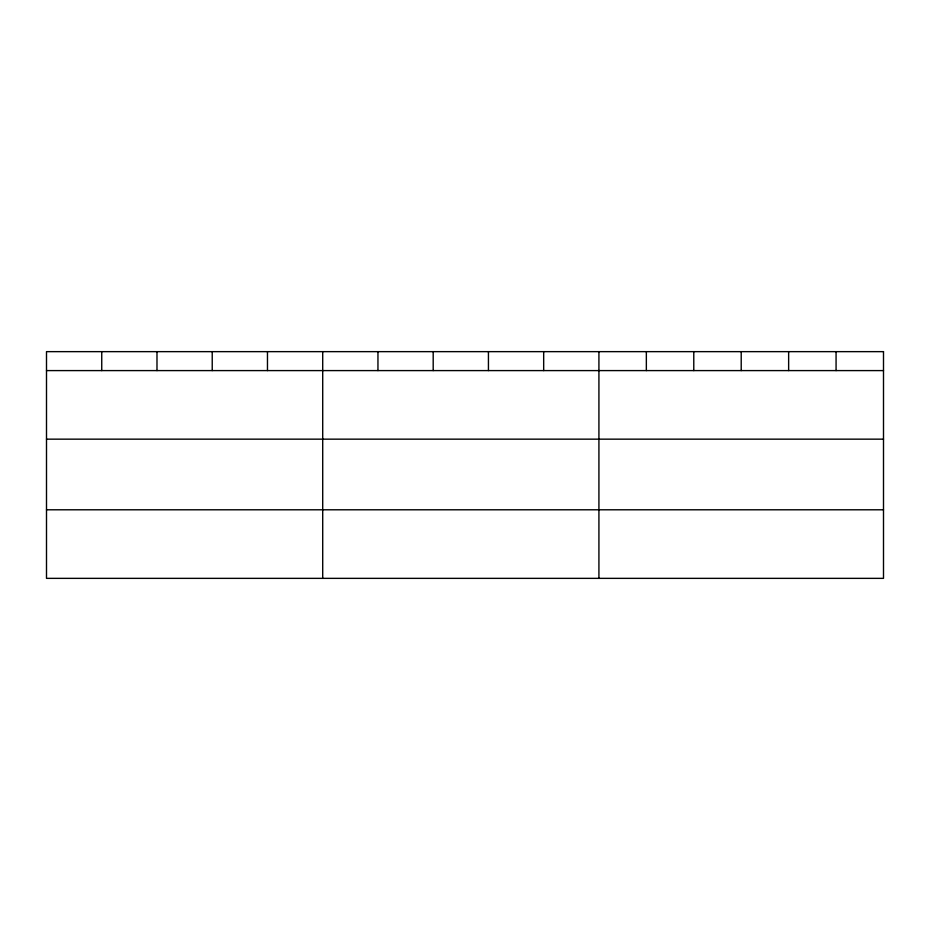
<?xml version="1.0" encoding="UTF-8"?>
<svg xmlns="http://www.w3.org/2000/svg" width="930" height="930" viewBox="0 0 930 930"><rect width="100%" height="100%" fill="white"/><g stroke="black" fill="none" stroke-linecap="round" stroke-linejoin="round"><path stroke-width="1.4" d="M46.5 370.593L883.5 370.593M46.5 439.158L883.5 439.158M46.5 509.791L883.5 509.791M836.07 351.645L836.07 370.593M788.64 351.645L788.64 370.593M741.21 351.645L741.21 370.593M693.78 351.645L693.78 370.593M646.35 351.645L646.35 370.593M598.92 351.645L598.92 578.355M543.678 351.645L543.678 370.593M488.436 351.645L488.436 370.593M433.194 351.645L433.194 370.593M377.952 351.645L377.952 370.593M322.71 351.645L322.71 578.355M267.468 351.645L267.468 370.593M212.226 351.645L212.226 370.593M156.984 351.645L156.984 370.593M101.742 351.645L101.742 370.593M883.5 351.645L46.5 351.645L46.5 578.355L883.5 578.355L883.5 351.645"/></g></svg>
